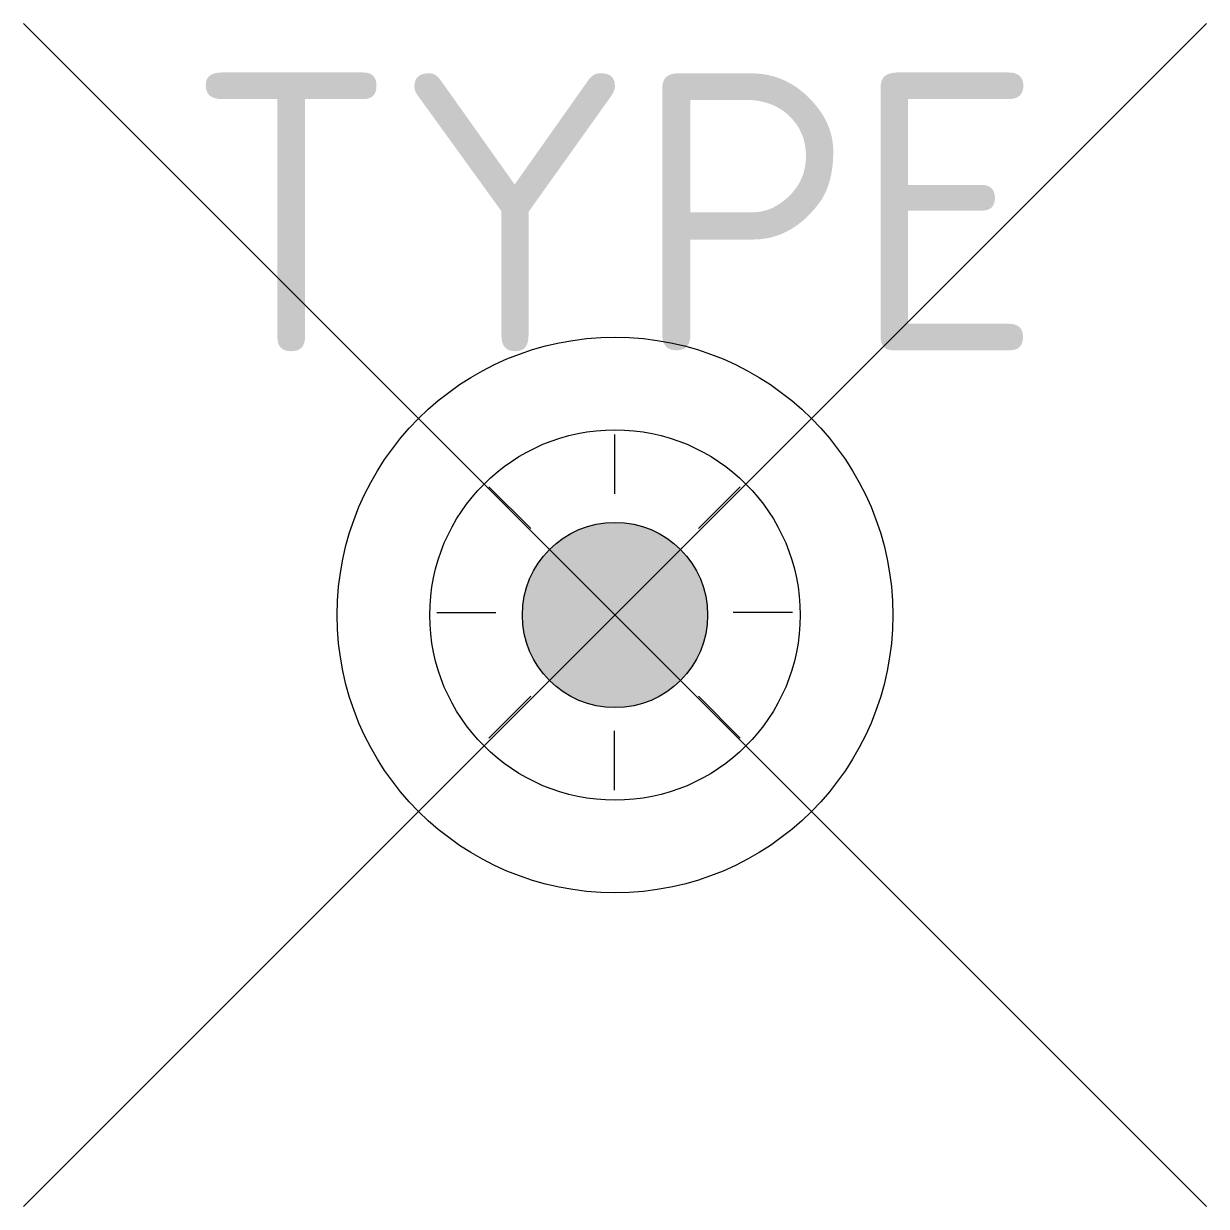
# Model space of a CAD drawing. Extents: x -3.83 to 3.83, y -3.83 to 3.83.
import ezdxf
from ezdxf.enums import TextEntityAlignment as Align

# ---------------------------------------------------------------- set-up
doc = ezdxf.new("R2010")
doc.units = 0
doc.styles.add('NLCS-ISO', font='NLCS-ISO.ttf')

msp = doc.modelspace()

# ---------------------------------------------------------------- hatches: boundary and pattern name
h = msp.add_hatch(color=256)
edge = h.paths.add_edge_path()
edge.add_arc((0, 0), 0.6001, 0, 360)

# ---------------------------------------------------------------- linework, layer by layer
for p, q in [((3.8308, -3.8308), (-3.8308, 3.8308)), ((-3.8308, -3.8308), (3.8308, 3.8308))]:
    msp.add_line(p, q)
at = {"flags": 128}
for points in [[(-0.0029, 1.1688), (-0.0029, 0.7847)], [(-0.8176, 0.8313), (-0.546, 0.5598)], [(0.8118, 0.8313), (0.5402, 0.5598)], [(-1.155, 0.0167), (-0.771, 0.0167)], [(1.1492, 0.0167), (0.7652, 0.0167)], [(-0.8176, -0.798), (-0.546, -0.5265)], [(0.8118, -0.798), (0.5402, -0.5265)], [(-0.0029, -1.1355), (-0.0029, -0.7514)]]:
    msp.add_lwpolyline(points, dxfattribs=at)
for radius in [1.8, 1.2, 0.6001]:
    msp.add_circle((0, 0), radius)

# ---------------------------------------------------------------- texts
at = {"style": 'NLCS-ISO'}
msp.add_attdef('TYPE', text='', height=1.8, dxfattribs=at).set_placement((-0.0029, 1.1688), align=Align.BOTTOM_CENTER)

doc.saveas('drawing.dxf')
